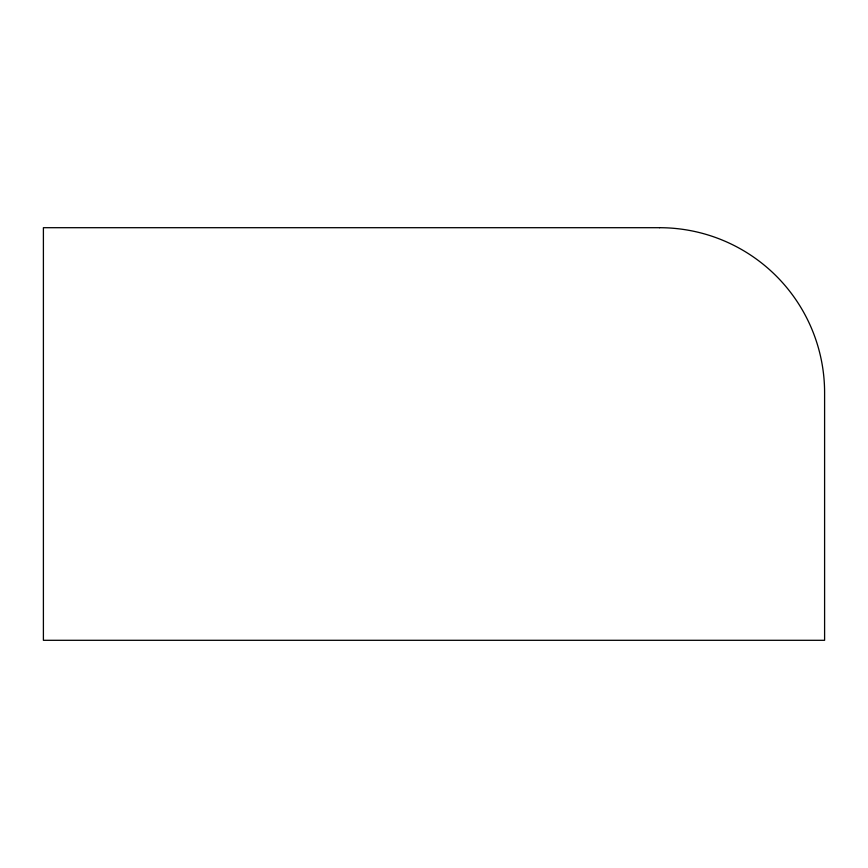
<?xml version="1.0" encoding="UTF-8"?>
<svg xmlns="http://www.w3.org/2000/svg" width="868" height="868" viewBox="0 0 868 868"><rect width="100%" height="100%" fill="white"/><g stroke="black" fill="none" stroke-linecap="round" stroke-linejoin="round"><path stroke-width="1.3" d="M659.561 227.698L43.4 227.698L43.4 640.302L824.6 640.302L824.6 392.737A165.039 165.039 0 0 0 659.561 227.698"/></g></svg>
